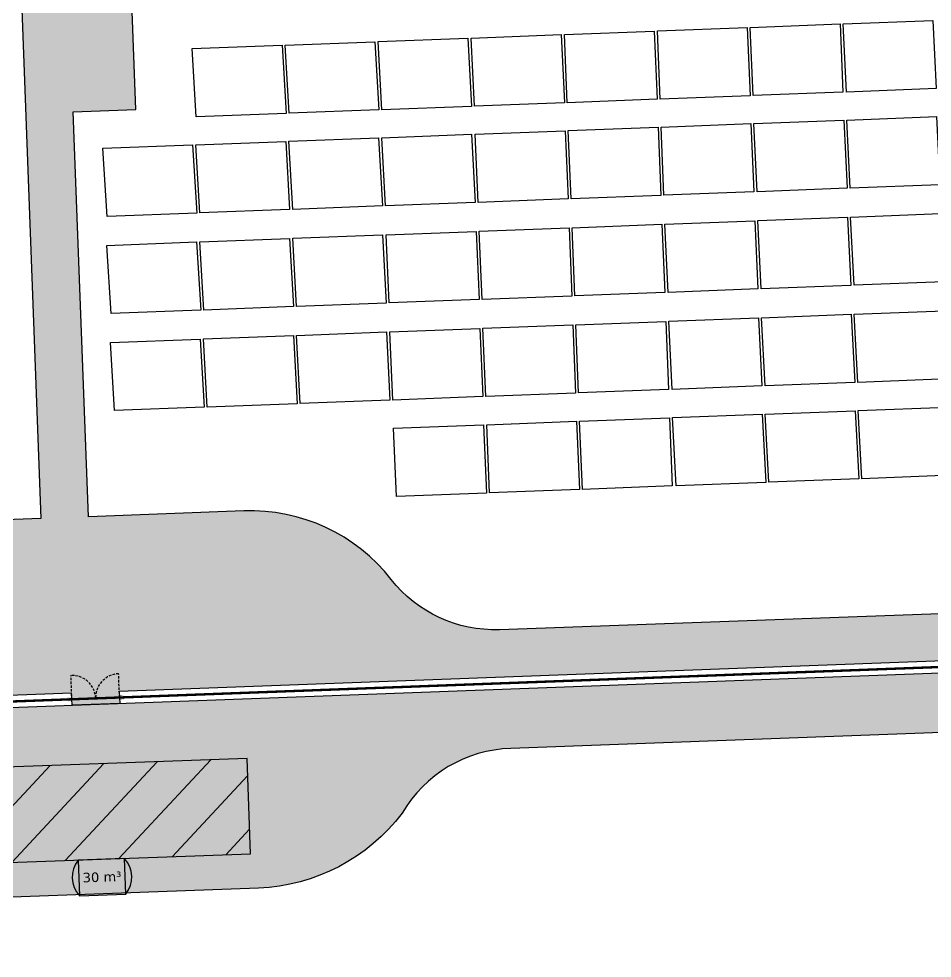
# Model space of a CAD drawing. Header units: metres. Extents: x 1956498 to 1957612, y 2277909 to 2278547.
# Drawn here: x 1957267.9 to 1957344.5, y 2278034.1 to 2278112.9 of the extents above; entities that cross this region are included whole.
import ezdxf

# ---------------------------------------------------------------- set-up
doc = ezdxf.new("R2010")
doc.units = ezdxf.units.M
doc.linetypes.add('CACHE2', pattern=[4.762499999999999, 3.175, -1.5875])
for name, color, linetype in [('PVcase PV Modules (full frames)', 142, 'Continuous'), ('UBS-000-Citerne', 113, 'Continuous'), ('UBS-100-Circulation intérieure lourde', 252, 'Continuous'), ('UBS-100-Clôture', 30, 'LIMITE1'), ('UBS-100-Portail', 7, 'Continuous')]:
    doc.layers.add(name, color=color, linetype=linetype)
doc.layers.add('UBS-100-Piste DFCI à créer', color=7, linetype='Continuous', true_color=0xbb8c7c)
doc.styles.get("Standard").update_dxf_attribs({"font": 'verdana.ttf'})
doc.linetypes.add('LIMITE1', pattern='A,6.35,-2.54,[133,ltypeshp.shx,S=2.54,R=0,X=-2.54,Y=0],-2.54,25.4', length=36.83)

# ---------------------------------------------------------------- blocks, each defined once
blk = doc.blocks.new('Portail 6 m 2 battants')
at = {"true_color": 0xffffff, "transparency": 33554687}
h = blk.add_hatch(color=7, dxfattribs=at)
h.dxf.hatch_style = 1
edge = h.paths.add_edge_path()
edge.add_line((-3.5, 0.1499999994412065), (-3.000000000232831, 0.1499999994412065))
edge.add_line((-3.000000000232831, 0.1499999994412065), (-3.000000000209547, -4.656612873077393e-10))
edge.add_line((-3.000000000209547, -4.656612873402652e-10), (3.000000000232831, -4.656612873077393e-10))
edge.add_line((3.000000000232831, -4.656612873077393e-10), (3.000000000232831, 0.1499999989755452))
edge.add_line((3.000000000232831, 0.1499999989755452), (3.5, 0.1499999994412065))
edge.add_line((3.5, 0.1499999994412065), (3.499999999767169, -0.3500000000931323))
edge.add_line((3.499999999767169, -0.3500000000931323), (3.000000000465661, -0.3500000000931323))
edge.add_line((3.000000000465661, -0.3500000000931323), (3.000000003026798, -3.099999998750098))
edge.add_arc((3.000000000139095, -0.09999999884383359), 2.999999999906264, 180.0000000505403, 270.0000000551511, ccw=False)
edge.add_arc((-3.000000000829325, -0.09999999949663829), 3.000000001062155, 270.0000000202857, 359.99999996192736, ccw=False)
edge.add_line((-2.999999999767169, -3.100000000558794), (-3.000000002328306, -0.3500000000931323))
edge.add_line((-3.000000002328306, -0.3500000000931323), (-3.5, -0.3500000005587935))
edge.add_line((-3.5, -0.3500000005587935), (-3.5, 0.1499999994412065))
at = {"layer": 'UBS-100-Portail', "color": 7, "linetype": 'CACHE2', "ltscale": 0.1, "transparency": 33554687}
for p, q in [((-3, -0.1000000000931323), (-2.999999999767169, -3.100000000558794)), ((3.000000000465661, -0.0999999986961484), (3.000000000465661, -3.099999998696148))]:
    blk.add_line(p, q, dxfattribs=at)
at = {"layer": 'UBS-100-Portail', "transparency": 33554687, "const_width": 0.01}
for points in [[(-3.5, -0.3500000005587935), (-3.000000000232831, -0.3500000000931323), (-3.000000000232831, 0.1499999994412065), (-3.5, 0.1499999994412065)], [(-3, -0.1000000000931323), (0, -0.1000000005587935), (0, 0), (-3, -4.656612873077393e-10)], [(0, -0.1000000014901161), (3, -0.1000000010244548), (3.000000000232831, -1.396983861923218e-09), (0, -9.313225746154785e-10)], [(3, -0.3500000000931323), (3.499999999767169, -0.3500000000931323), (3.5, 0.1499999994412065), (3.000000000232831, 0.1499999989755452)]]:
    blk.add_lwpolyline(points, close=True, dxfattribs=at)
at = {"layer": 'UBS-100-Portail', "color": 7, "linetype": 'CACHE2', "ltscale": 0.1, "transparency": 33554687}
for centre, start, end in [((-3, -0.1000000000931323), 270, 359.9999999733196), ((3.000000000232831, -0.0999999986961484), 180.0000000533608, 270.0000000133402)]:
    blk.add_arc(centre, 3.000000000053949, start, end, dxfattribs=at)
blk = doc.blocks.new('Citerne solide 30m3')
at = {"layer": 'UBS-000-Citerne', "transparency": 33554687}
h = blk.add_hatch(color=256, dxfattribs=at)
h.dxf.hatch_style = 1
edge = h.paths.add_edge_path()
edge.add_line((-1.949999999953434, -3), (1.949999999953434, -3))
edge.add_arc((0.1795454549137501, -1.5), 2.320454545138015, 319.727393136882, 400.272606863118)
edge.add_line((1.949999999953434, 0), (-1.949999999953434, 0))
edge.add_arc((-0.1795454549137501, -1.5), 2.320454545138015, 139.727393136882, 220.272606863118)
at = {"layer": 'UBS-000-Citerne', "color": 7, "transparency": 33554687}
blk.add_lwpolyline([(-1.949999999953434, -3), (1.949999999953434, -3, 0.366666666732221), (1.949999999953434, 0), (-1.949999999953434, 0, 0.366666666732221)], format="xyb", close=True, dxfattribs=at)
for points in [[(-1.949999999953434, 0), (-1.949999999953434, -3)], [(1.949999999953434, -3), (1.949999999953434, 0)]]:
    blk.add_lwpolyline(points, dxfattribs=at)
at = {"color": 1, "transparency": 33554687, "insert": (-1.949999999953434, -1.5), "char_height": 0.8, "attachment_point": 4}
blk.add_mtext_dynamic_manual_height_columns('\\pxqc;{\\C7;30 m³}', width=3.899999999906868, gutter_width=10, heights=[0], dxfattribs=at)
blk = doc.blocks.new('3P6@20DEG F FX ID1 PVBlock')
at = {"color": 0, "transparency": 33554687}
blk.add_polyline3d([(0, 0, 2.083586713139974), (7.539539347030692, 0.2870042413902952, 2.083586713139975), (7.757297679336461, -5.433460050740019, 1.675326544159361e-15), (0.2177583323057694, -5.720464292130313, 0)], close=True, dxfattribs=at)

msp = doc.modelspace()

# ---------------------------------------------------------------- hatches: boundary and pattern name
at = {"layer": 'UBS-000-Citerne', "transparency": 33554687}
h = msp.add_hatch(dxfattribs=at)
h.set_pattern_fill('ANSI31', color=1, angle=2)
h.set_pattern_definition([(47, (-20.57062861835584, -0.764918137807399), (-2.322048002640866, 2.165344793198433), [])])
h.paths.add_polyline_path([(1957287.045584967, 2278050.811397702), (1957262.060814291, 2278049.938910276), (1957262.340010268, 2278041.94378366), (1957287.324780943, 2278042.816271086)])
at = {"layer": 'UBS-100-Circulation intérieure lourde', "transparency": 33554687}
h = msp.add_hatch(color=256, dxfattribs=at)
h.dxf.hatch_style = 1
edge = h.paths.add_edge_path()
edge.add_line((1957100.904591382, 2278468.555866703), (1957100.753361517, 2278472.558173093))
edge.add_line((1957100.753361517, 2278472.558173093), (1957132.816654769, 2278473.769706397))
edge.add_line((1957132.816654769, 2278473.769706397), (1957132.808612478, 2278474.269761042))
edge.add_line((1957132.808612478, 2278474.269761042), (1957136.783818054, 2278474.420594237))
edge.add_line((1957136.783818054, 2278474.420594237), (1957136.813778432, 2278473.92137124))
edge.add_line((1957136.813778432, 2278473.92137124), (1957168.819853343, 2278475.135793599))
edge.add_line((1957168.819853343, 2278475.135793599), (1957168.958625583, 2278471.138123934))
edge.add_arc((1957169.336977691, 2278460.238777386), 10.90591149256798, 91.98812632865867, 146.5138370634228)
edge.add_arc((1957147.782390997, 2278474.560560356), 14.97295363485333, 272.12011294739364, 326.31405675284907, ccw=False)
edge.add_line((1957148.336308048, 2278459.597856174), (1957137.373009112, 2278459.181870291))
edge.add_line((1957137.373009112, 2278459.181870291), (1957139.756809385, 2278396.356865772))
edge.add_arc((1957150.748899526, 2278396.773944095), 11.00000000018047, 182.1729597419471, 212.5768232497092)
edge.add_arc((1957160.318095263, 2278402.888247491), 22.35580085564231, 212.576823236195, 215.8159889456511)
edge.add_line((1957142.18976407, 2278389.805990803), (1957161.181589846, 2278366.263666817))
edge.add_line((1957161.181589846, 2278366.263666817), (1957173.172571108, 2278351.399553539))
edge.add_arc((1957181.763192118, 2278358.269868718), 11.0000000000305, 218.6509348811032, 236.6019506149951)
edge.add_line((1957175.708216624, 2278349.086336078), (1957180.739224132, 2278345.769243584))
edge.add_arc((1957186.794199627, 2278354.952776224), 10.99999999965227, 236.6019506092874, 248.5926727573044)
edge.add_line((1957182.779245289, 2278344.711675617), (1957212.706367968, 2278332.978949256))
edge.add_arc((1957216.721322306, 2278343.220049854), 10.99999999124453, 248.592672742742, 263.4648716894179)
edge.add_line((1957215.469386391, 2278332.291524964), (1957237.256257819, 2278329.795692536))
edge.add_arc((1957238.508193734, 2278340.724217435), 11.00000000050915, 263.4648716925292, 282.4663375182736)
edge.add_line((1957240.882719537, 2278329.983564418), (1957257.158739038, 2278333.581839886))
edge.add_arc((1957260.396728769, 2278318.935494864), 15.00000000056504, 70.81176229011601, 102.46633751617708, ccw=False)
edge.add_line((1957265.326820291, 2278333.102152818), (1957277.43753311, 2278328.887543925))
edge.add_line((1957277.43753311, 2278328.887543925), (1957282.107586167, 2278327.262334291))
edge.add_arc((1957285.722986615, 2278337.651216771), 10.99999998111232, 250.8117622640968, 275.210651010546)
edge.add_line((1957286.721981409, 2278326.696673925), (1957305.396247846, 2278327.397689088))
edge.add_arc((1957311.79115068, 2278336.347840748), 10.99999986384021, 234.4541106983642, 249.8540380461771)
edge.add_line((1957308.002608678, 2278326.020839901), (1957334.030594218, 2278316.471950349))
edge.add_line((1957334.030594218, 2278316.471950349), (1957351.043339089, 2278310.230483009))
edge.add_line((1957351.043339089, 2278310.230483009), (1957353.180141164, 2278309.252055776))
edge.add_line((1957353.180141164, 2278309.252055776), (1957355.121922724, 2278307.966086621))
edge.add_line((1957355.121922724, 2278307.966086621), (1957356.983712384, 2278306.241898282))
edge.add_line((1957356.983712384, 2278306.241898282), (1957357.869576325, 2278305.17477735))
edge.add_line((1957357.869576325, 2278305.17477735), (1957365.41469694, 2278294.107743418))
edge.add_line((1957365.41469694, 2278294.107743418), (1957367.833314173, 2278291.187657315))
edge.add_line((1957367.833314173, 2278291.187657315), (1957375.338810458, 2278282.125993856))
edge.add_line((1957375.338810458, 2278282.125993856), (1957391.693018509, 2278266.737307523))
edge.add_line((1957391.693018509, 2278266.737307523), (1957415.143981138, 2278246.4004236))
edge.add_arc((1957422.350790108, 2278254.710772837), 10.99999999805316, 229.0678792570999, 272.1729597533138)
edge.add_line((1957422.767868433, 2278243.718682698), (1957436.849690486, 2278244.252996251))
edge.add_arc((1957437.418433656, 2278229.263782424), 14.99999999824896, 18.602666770644987, 92.17295975412998, ccw=False)
edge.add_line((1957451.634737105, 2278234.048833751), (1957459.386959118, 2278211.017118323))
edge.add_line((1957459.386959118, 2278211.017118323), (1957459.859538958, 2278211.171857152))
edge.add_line((1957459.859538958, 2278211.171857152), (1957461.135928173, 2278207.380822813))
edge.add_line((1957461.135928173, 2278207.380822813), (1957460.660946449, 2278207.232124338))
edge.add_line((1957460.660946449, 2278207.232124338), (1957472.307757829, 2278172.629652306))
edge.add_line((1957472.307757829, 2278172.629652306), (1957482.139038813, 2278142.82980691))
edge.add_line((1957482.139038813, 2278142.82980691), (1957490.961148555, 2278124.362410211))
edge.add_line((1957490.961148555, 2278124.362410211), (1957501.430666543, 2278087.278296096))
edge.add_arc((1957489.981897774, 2278083.429523094), 12.07838399484327, -2.899720893765277, 18.581281932083016, ccw=False)
edge.add_arc((1957485.544816651, 2278082.818500897), 16.49999999976717, -85.94319670902001, 4.851017365581356e-09, ccw=False)
edge.add_line((1957486.712116225, 2278066.359843246), (1957468.603688631, 2278064.880594921))
edge.add_line((1957468.603688631, 2278064.880594921), (1957468.017484826, 2278072.056691711))
edge.add_line((1957468.017484826, 2278072.056691711), (1957452.169641392, 2278070.762106868))
edge.add_line((1957452.169641392, 2278070.762106868), (1957452.755845196, 2278063.58601008))
edge.add_line((1957452.755845196, 2278063.58601008), (1957439.457871038, 2278062.49971996))
edge.add_line((1957439.457871038, 2278062.49971996), (1957276.33056151, 2278056.440173714))
edge.add_line((1957276.33056151, 2278056.440173714), (1957276.365446014, 2278055.436294499))
edge.add_line((1957276.365446014, 2278055.436294499), (1957272.36788014, 2278055.29677117))
edge.add_line((1957272.36788014, 2278055.29677117), (1957272.333308326, 2278056.291691277))
edge.add_line((1957272.333308326, 2278056.291691277), (1957145.539253832, 2278051.581784401))
edge.add_line((1957145.539253832, 2278051.581784401), (1957145.575410645, 2278050.57795129))
edge.add_line((1957145.575410645, 2278050.57795129), (1957141.57784469, 2278050.438430268))
edge.add_line((1957141.57784469, 2278050.438430268), (1957141.542000643, 2278051.433301963))
edge.add_line((1957141.542000643, 2278051.433301963), (1957109.513162946, 2278050.243554987))
edge.add_line((1957109.513162946, 2278050.243554987), (1957109.364676943, 2278054.240904152))
edge.add_arc((1957108.934951128, 2278065.365050067), 11.13244297632317, 272.2122362774586, 329.7688181543946)
edge.add_arc((1957130.551031363, 2278050.802065572), 14.97289109195535, 92.14139192983538, 143.2535382792884, ccw=False)
edge.add_line((1957129.991559715, 2278065.764500505), (1957140.983981809, 2278066.172830197))
edge.add_line((1957140.983981809, 2278066.172830197), (1957139.700374595, 2278100.023537196))
edge.add_line((1957139.700374595, 2278100.023537196), (1957134.254311841, 2278099.816894541))
edge.add_line((1957134.254311841, 2278099.816894541), (1957133.799317311, 2278111.808265605))
edge.add_line((1957133.799317311, 2278111.808265605), (1957139.245398338, 2278112.014908954))
edge.add_line((1957139.245398338, 2278112.014908954), (1957135.885699768, 2278200.559537599))
edge.add_line((1957135.885699768, 2278200.559537599), (1957130.439624615, 2278200.352894474))
edge.add_line((1957130.439624615, 2278200.352894474), (1957129.984630086, 2278212.344265537))
edge.add_line((1957129.984630086, 2278212.344265537), (1957135.430704443, 2278212.550908633))
edge.add_line((1957135.430704443, 2278212.550908633), (1957128.486866818, 2278395.555306019))
edge.add_arc((1957124.389092964, 2278405.763550209), 10.99999999987719, 291.8714186655437, 362.1729597322981)
edge.add_line((1957135.381183105, 2278406.18062853), (1957135.179725075, 2278411.490050555))
edge.add_line((1957135.179725075, 2278411.490050555), (1957129.733644062, 2278411.283407202))
edge.add_line((1957129.733644062, 2278411.283407202), (1957129.278649522, 2278423.274778265))
edge.add_line((1957129.278649522, 2278423.274778265), (1957134.724730542, 2278423.481421619))
edge.add_line((1957134.724730542, 2278423.481421619), (1957133.375885425, 2278459.030205446))
edge.add_line((1957133.375885425, 2278459.030205446), (1957122.355004078, 2278458.612034686))
edge.add_arc((1957121.786260912, 2278473.601248515), 15.00000000047225, 218.0847095167218, 272.1729597360186, ccw=False)
edge.add_arc((1957101.321669703, 2278457.56377656), 11.00000000104933, 38.08470952014623, 92.17295973328002)
edge = h.paths.add_edge_path(flags=16)
edge.add_arc((1957181.763192115, 2278358.269868713), 14.99999999371181, 218.6509348683465, 236.6019506101183)
edge.add_line((1957173.506407352, 2278345.746869663), (1957178.537414862, 2278342.42977717))
edge.add_arc((1957186.794199627, 2278354.952776224), 14.99999999964584, 236.601950611236, 248.5926727572719)
edge.add_line((1957181.319261893, 2278340.987639032), (1957211.246384573, 2278329.254912671))
edge.add_arc((1957216.721322308, 2278343.220049864), 15.00000000022276, 248.5926727562651, 263.4648716904609)
edge.add_line((1957215.014136968, 2278328.317515911), (1957236.801008394, 2278325.821683482))
edge.add_arc((1957238.508193735, 2278340.724217433), 14.99999999803783, 263.4648716859144, 282.466337513755)
edge.add_line((1957241.746183464, 2278326.077872412), (1957258.022202966, 2278329.67614788))
edge.add_arc((1957260.396728768, 2278318.935494853), 11.00000001114596, 70.81176230296711, 102.4663374986028, ccw=False)
edge.add_line((1957264.012129219, 2278329.324377364), (1957266.630044662, 2278328.413325316))
edge.add_arc((1957262.59806393, 2278317.019735591), 12.08597350032316, -15.41110296215021, 70.51207012407531, ccw=False)
edge.add_line((1957274.249473271, 2278313.807973484), (1957271.268073141, 2278305.86399994))
edge.add_arc((1957284.375373826, 2278300.944785682), 14.00000000534359, 159.428716907625, 189.0600247172175)
edge.add_line((1957270.550039033, 2278298.740218142), (1957275.336335544, 2278268.724285087))
edge.add_line((1957275.336335544, 2278268.724285087), (1957280.981075901, 2278231.085650635))
edge.add_line((1957280.981075901, 2278231.085650635), (1957283.527617385, 2278205.796692873))
edge.add_arc((1957271.587998805, 2278204.594399987), 12.00000000110145, -23.736856637049584, 5.750173460289716, ccw=False)
edge.add_line((1957282.572844923, 2278199.763959449), (1957267.709824848, 2278165.964146144))
edge.add_arc((1957281.440882496, 2278159.926095472), 15.00000000091574, 156.2631433617379, 182.1273524674696)
edge.add_line((1957266.451220697, 2278159.369283854), (1957269.745535526, 2278070.955737291))
edge.add_line((1957269.745535526, 2278070.955737291), (1957260.790970654, 2278070.623107655))
edge.add_arc((1957261.332977255, 2278055.659967308), 14.97295362267295, 92.07450565045008, 146.2684495008284)
edge.add_arc((1957239.789797498, 2278069.998903105), 10.90591148178588, 272.12735244067653, 326.46822982138144, ccw=False)
edge.add_line((1957240.194633374, 2278059.100508125), (1957177.433644996, 2278056.769339506))
edge.add_arc((1957177.059529884, 2278067.931453968), 11.16838221888475, 214.7713054980718, 271.9196359207036, ccw=False)
edge.add_arc((1957156.534410311, 2278051.72215383), 15.02232377643744, 40.92128798083349, 92.07303260785335)
edge.add_line((1957155.99100252, 2278066.734645949), (1957144.981396258, 2278066.316923982))
edge.add_line((1957144.981396258, 2278066.316923982), (1957133.75025469, 2278362.334591734))
edge.add_arc((1957144.742344828, 2278362.751670063), 10.9999999976357, 111.87141570956379, 182.1729597764313, ccw=False)
edge.add_arc((1957144.742344829, 2278362.751670065), 10.99999999612718, 38.89346214562062, 111.87141571430351, ccw=False)
edge.add_line((1957153.303807609, 2278369.658286818), (1957170.048708923, 2278348.901257111))
edge = h.paths.add_edge_path(flags=16)
edge.add_line((1957272.025767218, 2278117.055929944), (1957270.448463843, 2278159.517766952))
edge.add_arc((1957281.440882495, 2278159.926095471), 11.00000000016977, 156.2631433570347, 182.1273524628736, ccw=False)
edge.add_line((1957271.371440221, 2278164.353999298), (1957286.234460295, 2278198.153812604))
edge.add_arc((1957271.587998805, 2278204.594399986), 16.00000000069108, 336.2631433642026, 365.7501734605682)
edge.add_line((1957287.507490244, 2278206.197457168), (1957284.908020246, 2278231.578369985))
edge.add_line((1957284.908020246, 2278231.578369985), (1957283.141755098, 2278243.447678879))
edge.add_line((1957283.141755098, 2278243.447678879), (1957279.289349033, 2278269.335863126))
edge.add_line((1957279.289349033, 2278269.335863126), (1957274.500134686, 2278299.370094582))
edge.add_arc((1957284.375373817, 2278300.944785681), 9.999999997873525, 159.4287168936976, 189.0600247196681, ccw=False)
edge.add_line((1957275.013016192, 2278304.458510152), (1957279.214042345, 2278315.652190693))
edge.add_arc((1957289.512635735, 2278311.787093775), 10.99999999983523, 92.17295974688648, 159.428716893729, ccw=False)
edge.add_line((1957289.095557411, 2278322.779183916), (1957301.544302269, 2278323.251532811))
edge.add_arc((1957301.961380593, 2278312.25944267), 11.00000000020696, 69.86190916283749, 92.17295974558272, ccw=False)
edge.add_line((1957305.748503915, 2278322.586964006), (1957349.677161311, 2278306.478234961))
edge.add_arc((1957345.888706479, 2278296.15120199), 10.9999999999216, 34.204252080570086, 69.85452193354149, ccw=False)
edge.add_line((1957354.986133919, 2278302.334794309), (1957362.212940238, 2278291.702569106))
edge.add_line((1957362.212940238, 2278291.702569106), (1957372.749401529, 2278278.981509413))
edge.add_line((1957372.749401529, 2278278.981509413), (1957390.450628952, 2278262.422152778))
edge.add_line((1957390.450628952, 2278262.422152778), (1957412.523323331, 2278243.378478422))
edge.add_arc((1957422.35079011, 2278254.710772843), 15.00000000369765, 229.0678792678687, 272.1729597435449)
edge.add_line((1957422.919533278, 2278239.72155901), (1957430.559142554, 2278240.004315736))
edge.add_arc((1957431.204720249, 2278229.013993205), 11.00926700150035, -17.187423331424725, 93.36172320916899, ccw=False)
edge.add_arc((1957456.112816926, 2278221.528227918), 15.00000000122331, 163.6102600524668, 198.6026667782063)
edge.add_line((1957441.896513475, 2278216.743176588), (1957448.83078015, 2278196.141592104))
edge.add_line((1957448.83078015, 2278196.141592104), (1957443.723001539, 2278194.452315055))
edge.add_line((1957443.723001539, 2278194.452315055), (1957447.491080675, 2278183.059265436))
edge.add_line((1957447.491080675, 2278183.059265436), (1957454.702656006, 2278185.444385089))
edge.add_arc((1957464.3856721, 2278196.864916577), 14.9729536219545, 229.7067093358074, 252.743763811032)
edge.add_arc((1957456.745409134, 2278172.140127023), 10.90543183860023, 18.592582549989572, 72.94415317579319, ccw=False)
edge.add_line((1957467.08168315, 2278175.617177936), (1957473.845246504, 2278155.202047458))
edge.add_line((1957473.845246504, 2278155.202047458), (1957477.609210234, 2278143.807640321))
edge.add_line((1957477.609210234, 2278143.807640321), (1957478.40640029, 2278141.363766999))
edge.add_line((1957478.40640029, 2278141.363766999), (1957487.216103178, 2278122.905521998))
edge.add_line((1957487.216103178, 2278122.905521998), (1957497.580171497, 2278086.1949215))
edge.add_arc((1957485.544823047, 2278082.818499441), 12.49999352979102, -22.360478287467117, 15.671044944006724, ccw=False)
edge.add_arc((1957486.932029705, 2278082.247852195), 10.99999999935515, 247.75017548248752, 337.6395266913348, ccw=False)
edge.add_line((1957482.766926096, 2278072.066893895), (1957479.962914685, 2278073.214035225))
edge.add_line((1957479.962914685, 2278073.214035225), (1957479.651977357, 2278077.020418486))
edge.add_line((1957479.651977357, 2278077.020418486), (1957439.883181602, 2278073.771769512))
edge.add_line((1957439.883181602, 2278073.771769512), (1957440.256840786, 2278069.19756778))
edge.add_line((1957440.256840786, 2278069.19756778), (1957439.017844782, 2278068.285330927))
edge.add_arc((1957432.49593442, 2278077.143360346), 10.99999999774903, 272.1729597327119, 306.36313923762015, ccw=False)
edge.add_line((1957432.913012741, 2278066.151270207), (1957308.215541744, 2278061.62734446))
edge.add_arc((1957307.807213225, 2278072.619763113), 11.00000000040244, 218.0391022470941, 272.1273524628285, ccw=False)
edge.add_arc((1957287.329862724, 2278056.598585999), 14.99999999341863, 38.03910222932938, 92.12735247566893)
edge.add_line((1957286.773051104, 2278071.58824779), (1957273.742215009, 2278071.102625302))
edge.add_line((1957273.742215009, 2278071.102625302), (1957272.471216512, 2278105.064200506))
edge.add_line((1957272.471216512, 2278105.064200506), (1957277.717598142, 2278105.259084572))
edge.add_line((1957277.717598142, 2278105.259084572), (1957277.272148847, 2278117.250814011))
edge.add_line((1957277.272148847, 2278117.250814011), (1957272.025767218, 2278117.055929944))
at = {"layer": 'UBS-100-Piste DFCI à créer', "true_color": 0xd0aea3, "transparency": 33554687}
h = msp.add_hatch(color=253, dxfattribs=at)
h.dxf.hatch_style = 1
edge = h.paths.add_edge_path()
edge.add_line((1957002.742879891, 2278172.957212501), (1957007.514803001, 2278171.464312803))
edge.add_line((1957007.514803001, 2278171.464312803), (1956994.741091575, 2278130.634263175))
edge.add_line((1956994.741091575, 2278130.634263175), (1956981.96738015, 2278089.804213547))
edge.add_line((1956981.96738015, 2278089.804213547), (1956976.738927832, 2278052.878287616))
edge.add_arc((1956987.630291469, 2278051.336146857), 11.000000000315, 171.9408920979076, 274.2221247674091)
edge.add_line((1956988.440147821, 2278040.365999516), (1957103.548968189, 2278049.021313552))
edge.add_line((1957103.548968189, 2278049.021313552), (1957439.762946586, 2278061.521412099))
edge.add_line((1957439.762946586, 2278061.521412099), (1957511.343734995, 2278067.083655455))
edge.add_arc((1957510.400897047, 2278078.208169628), 11.16439693737764, 274.8444222991162, 375.9110336886252)
edge.add_line((1957521.137569574, 2278081.268826753), (1957529.147825882, 2278054.093964794))
edge.add_arc((1957517.767703577, 2278050.647004452), 11.89069885515031, 16.8511976608964, 92.17295973844435)
edge.add_line((1957517.316853329, 2278062.529152966), (1957440.172183745, 2278056.538187749))
edge.add_line((1957440.172183745, 2278056.538187749), (1957309.187301339, 2278051.6654059))
edge.add_arc((1957309.489523401, 2278040.770843527), 10.8987534825104, 91.5890136993763, 149.8319338777712)
edge.add_arc((1957287.37169718, 2278055.875037736), 15.93272053398499, 272.2940989087583, 322.8259736072344, ccw=False)
edge.add_line((1957288.009466168, 2278039.955086909), (1957261.961963983, 2278038.987329927))
edge.add_arc((1957261.354747903, 2278054.97452217), 15.99871954855982, 221.5402194500931, 272.17512887418656, ccw=False)
edge.add_arc((1957240.580746937, 2278038.611035757), 10.51346605539082, 33.18188434550482, 95.97257528383633)
edge.add_line((1957239.486795332, 2278049.067432765), (1957178.313891062, 2278046.76679728))
edge.add_arc((1957178.730969387, 2278035.774707135), 11.00000000350838, 92.1729597509983, 149.5385654883517)
edge.add_arc((1957156.519633312, 2278051.044326588), 16.00000000531966, 272.17295974330807, 322.71231631401565, ccw=False)
edge.add_line((1957157.126292692, 2278035.055831831), (1957130.243859425, 2278034.081887353))
edge.add_arc((1957130.537646245, 2278050.079189923), 16.00000000653176, 221.542388606718, 268.94789432100947, ccw=False)
edge.add_arc((1957109.520381353, 2278033.203784595), 11.00000000352432, 34.71613944501983, 91.82691769486547)
edge.add_line((1957109.169697765, 2278044.198193224), (1957103.747301871, 2278044.025237559))
edge.add_line((1957103.747301871, 2278044.025237559), (1956988.808264344, 2278035.379568906))
edge.add_arc((1956987.630291469, 2278051.336146857), 16.00000000009428, 171.9408921009109, 274.22212476719955, ccw=False)
edge.add_line((1956971.788307997, 2278053.579260688), (1956976.919696951, 2278089.81967696))
edge.add_arc((1956990.286370421, 2278087.927049683), 13.49999991292866, 162.6276688717726, 171.9408921280957, ccw=False)
edge.add_line((1956977.402178027, 2278091.95787888), (1957002.742879891, 2278172.957212501))

# ---------------------------------------------------------------- linework, layer by layer
at = {"layer": 'UBS-000-Citerne', "color": 1, "transparency": 33554687}
msp.add_lwpolyline([(1957287.045584967, 2278050.811397702), (1957262.060814291, 2278049.938910276), (1957262.340010268, 2278041.94378366), (1957287.324780943, 2278042.816271086)], close=True, dxfattribs=at)
at = {"layer": 'UBS-100-Circulation intérieure lourde', "transparency": 33554687}
for points in [[(1957497.104925437, 2278078.063095043, -0.4136480442223053), (1957482.766926096, 2278072.066893894), (1957479.962914685, 2278073.214035224), (1957479.651977357, 2278077.020418485), (1957439.883181602, 2278073.771769511), (1957440.256840786, 2278069.197567778), (1957439.017844782, 2278068.285330926, -0.150299455660869), (1957432.913012741, 2278066.151270205), (1957308.215541744, 2278061.627344459), (1957308.215541744, 2278061.627344459, -0.2404860552622616), (1957299.143718781, 2278065.841572791, 0.240486055322918), (1957286.773051105, 2278071.588247789), (1957273.74221501, 2278071.102625301), (1957272.471216512, 2278105.064200505), (1957277.717598142, 2278105.259084571), (1957277.272148847, 2278117.25081401), (1957272.025767218, 2278117.055929943), (1957270.448463843, 2278159.517766951, -0.1133354577693038), (1957271.371440221, 2278164.353999297), (1957286.234460295, 2278198.153812603, 0.1293761168623034)], [(1957266.451220697, 2278159.369283854), (1957269.745535526, 2278070.95573729), (1957260.790970654, 2278070.623107654, 0.2409739561359323)], [(1957502.044816651, 2278082.818500898, -0.3936241945367371), (1957486.712116225, 2278066.359843245), (1957468.603688631, 2278064.88059492), (1957468.017484826, 2278072.05669171), (1957452.169641392, 2278070.762106867), (1957452.755845197, 2278063.586010079), (1957439.457871038, 2278062.499719959), (1957276.33056151, 2278056.440173713), (1957276.365446014, 2278055.436294498), (1957272.36788014, 2278055.296771169), (1957272.333308326, 2278056.291691276), (1957145.539253832, 2278051.5817844)]]:
    msp.add_lwpolyline(points, format="xyb", dxfattribs=at)
at = {"layer": 'UBS-100-Clôture', "color": 30, "ltscale": 0.1, "true_color": 0xf26722, "transparency": 33554687, "const_width": 0.2}
msp.add_lwpolyline([(1957452.108613887, 2278234.208335461), (1957472.782113992, 2278172.787729784), (1957482.603905686, 2278143.016647615), (1957491.430730406, 2278124.539381014), (1957501.911956392, 2278087.413795959, -0.4749253524872337), (1957486.750177875, 2278065.861286965), (1957466.444783736, 2278064.202571977), (1957466.227664171, 2278066.883808129), (1957461.244892228, 2278066.47868374), (1957461.462165461, 2278063.795549904), (1957439.487520062, 2278062.000476466), (1957103.223067513, 2278049.509557521)], format="xyb", dxfattribs=at)
at = {"layer": 'UBS-100-Piste DFCI à créer', "color": 253, "true_color": 0xd0aea3, "transparency": 33554687}
msp.add_lwpolyline([(1957103.548968189, 2278049.021313552), (1957439.762946586, 2278061.521412099), (1957511.343734995, 2278067.083655455, 0.4719859646981145), (1957521.137569574, 2278081.268826753), (1957529.147825882, 2278054.093964794, 0.3410207346069036), (1957517.316853329, 2278062.529152966), (1957440.172183745, 2278056.538187749), (1957309.187301339, 2278051.6654059, 0.2597487260619065), (1957300.066951295, 2278046.24788309, -0.2241307225406864), (1957288.009466168, 2278039.955086909), (1957261.961963983, 2278038.987329927, -0.2246029281044486)], format="xyb", dxfattribs=at)

# ---------------------------------------------------------------- block references
at = {"layer": 'PVcase PV Modules (full frames)', "color": 144, "true_color": 0x007ca5, "transparency": 33554687, "extrusion": (-0.02477256380904853, -0.0009430060055471071, 0.9996926681845777), "rotation": 87.82000000000001}
msp.add_blockref('3P6@20DEG F FX ID1 PVBlock', (-2202008.517610862, 2041965.188179374, -50018.19561419637), dxfattribs=at)
at = {"layer": 'PVcase PV Modules (full frames)', "color": 144, "true_color": 0x007ca5, "transparency": 33554687, "extrusion": (-0.01167698941414379, -0.0004445026856778341, 0.9999317228369067), "rotation": 359.9998512993791}
msp.add_blockref('3P6@20DEG F FX ID1 PVBlock', (1957187.469977756, 2278101.431111983, -23249.87624583642), dxfattribs=at)
at = {"layer": 'PVcase PV Modules (full frames)', "color": 144, "true_color": 0x007ca5, "transparency": 33554687, "extrusion": (-0.007585105234596829, -0.0002887387774663413, 0.9999711909892697), "rotation": 359.9999372569488}
msp.add_blockref('3P6@20DEG F FX ID1 PVBlock', (1957269.868968717, 2278107.634016851, -14885.87141573432), dxfattribs=at)
at = {"layer": 'PVcase PV Modules (full frames)', "color": 144, "true_color": 0x007ca5, "transparency": 33554687, "extrusion": (-0.00668551197611647, -0.0002544943669226573, 0.9999776193306702), "rotation": 359.9999512572132}
msp.add_blockref('3P6@20DEG F FX ID1 PVBlock', (1957289.666133764, 2278108.887059493, -13047.05483811106), dxfattribs=at)
at = {"layer": 'PVcase PV Modules (full frames)', "color": 144, "true_color": 0x007ca5, "transparency": 33554687, "extrusion": (-0.04558928562718097, -0.001735426759475375, 0.998958760575213), "rotation": 87.82000000000001}
msp.add_blockref('3P6@20DEG F FX ID1 PVBlock', (-2202008.517610863, 2040440.014289829, -92568.21587948735), dxfattribs=at)
at = {"layer": 'PVcase PV Modules (full frames)', "color": 144, "true_color": 0x007ca5, "transparency": 33554687, "extrusion": (-0.02961374145126354, -0.001127292929812152, 0.9995607813074241), "rotation": 87.82000000000001}
msp.add_blockref('3P6@20DEG F FX ID1 PVBlock', (-2202008.517610863, 2041667.583061504, -59913.42388357674), dxfattribs=at)
at = {"layer": 'PVcase PV Modules (full frames)', "color": 144, "true_color": 0x007ca5, "transparency": 33554687, "extrusion": (-0.05601826269891289, -0.002132421922598704, 0.9984274670805785), "rotation": 87.82000000000001}
msp.add_blockref('3P6@20DEG F FX ID1 PVBlock', (-2202008.517610862, 2039345.682233606, -113885.5639111796), dxfattribs=at)
at = {"layer": 'PVcase PV Modules (full frames)', "color": 144, "true_color": 0x007ca5, "transparency": 33554687, "extrusion": (-0.05645134915286908, -0.002148908029170064, 0.9984030385436049), "rotation": 87.82000000000001}
msp.add_blockref('3P6@20DEG F FX ID1 PVBlock', (-2202008.517610862, 2039303.850038389, -114770.8119946), dxfattribs=at)
at = {"layer": 'PVcase PV Modules (full frames)', "color": 144, "true_color": 0x007ca5, "transparency": 33554687, "extrusion": (-0.009196177716157695, -0.0003500667464724662, 0.9999576529877082), "rotation": 359.9999077725772}
msp.add_blockref('3P6@20DEG F FX ID1 PVBlock', (1957244.711517915, 2278097.55195308, -18179.65961428382), dxfattribs=at)
at = {"layer": 'PVcase PV Modules (full frames)', "color": 144, "true_color": 0x007ca5, "transparency": 33554687, "extrusion": (-0.02676149103082423, -0.001018717600406155, 0.9996413280833569), "rotation": 87.82000000000001}
msp.add_blockref('3P6@20DEG F FX ID1 PVBlock', (-2202000.450840004, 2041853.746145817, -54084.22008736959), dxfattribs=at)
at = {"layer": 'PVcase PV Modules (full frames)', "color": 144, "true_color": 0x007ca5, "transparency": 33554687, "extrusion": (-0.02918379560121295, -0.001110926375192171, 0.9995734449838569), "rotation": 87.82000000000001}
msp.add_blockref('3P6@20DEG F FX ID1 PVBlock', (-2202000.450840004, 2041724.387909082, -59035.59000008167), dxfattribs=at)
at = {"layer": 'PVcase PV Modules (full frames)', "color": 144, "true_color": 0x007ca5, "transparency": 33554687, "extrusion": (-0.04102401533602453, -0.001561642675813683, 0.9991569403441397), "rotation": 87.82000000000001}
msp.add_blockref('3P6@20DEG F FX ID1 PVBlock', (-2202000.450840004, 2040841.962368491, -83237.1049766907), dxfattribs=at)
at = {"layer": 'PVcase PV Modules (full frames)', "color": 144, "true_color": 0x007ca5, "transparency": 33554687, "extrusion": (-0.01167698941412874, -0.0004445026856772611, 0.9999317228369069), "rotation": 359.9998512993791}
for p in [(1957179.985024813, 2278093.073592541, -23250.5573139606), (1957187.774401051, 2278093.370086964, -23250.55731396063)]:
    msp.add_blockref('3P6@20DEG F FX ID1 PVBlock', p, dxfattribs=at)
at = {"layer": 'PVcase PV Modules (full frames)', "color": 144, "true_color": 0x007ca5, "transparency": 33554687, "extrusion": (-0.04965948176210491, -0.001890365078680993, 0.9987644178638867), "rotation": 87.82000000000001}
msp.add_blockref('3P6@20DEG F FX ID1 PVBlock', (-2202000.450840005, 2040029.949265319, -100888.4504150721), dxfattribs=at)
at = {"layer": 'PVcase PV Modules (full frames)', "color": 144, "true_color": 0x007ca5, "transparency": 33554687, "extrusion": (-0.05645134915285411, -0.002148908029169494, 0.9984030385436058), "rotation": 87.82000000000001}
msp.add_blockref('3P6@20DEG F FX ID1 PVBlock', (-2202000.450840004, 2039303.822688631, -114771.3175757329), dxfattribs=at)
at = {"layer": 'PVcase PV Modules (full frames)', "color": 144, "true_color": 0x007ca5, "transparency": 33554687, "extrusion": (-0.0648509400796951, -0.002468651465868477, 0.9978919086407705), "rotation": 87.82000000000001}
msp.add_blockref('3P6@20DEG F FX ID1 PVBlock', (-2202000.450840005, 2038249.404743954, -131940.3610359873), dxfattribs=at)
at = {"layer": 'PVcase PV Modules (full frames)', "color": 144, "true_color": 0x007ca5, "transparency": 33554687, "extrusion": (-0.03059382817570616, -0.001164601448794302, 0.9995312208135476), "rotation": 87.82000000000001}
msp.add_blockref('3P6@20DEG F FX ID1 PVBlock', (-2201992.303691537, 2041631.212113142, -61918.3355820037), dxfattribs=at)
at = {"layer": 'PVcase PV Modules (full frames)', "color": 144, "true_color": 0x007ca5, "transparency": 33554687, "extrusion": (-0.03646618148450415, -0.001388141671743216, 0.9993339235063715), "rotation": 87.82000000000001}
msp.add_blockref('3P6@20DEG F FX ID1 PVBlock', (-2201992.303691537, 2041239.653117427, -73921.88234239777), dxfattribs=at)
at = {"layer": 'PVcase PV Modules (full frames)', "color": 144, "true_color": 0x007ca5, "transparency": 33554687, "extrusion": (-0.01209991279016654, -0.0004606019189485557, 0.9999266872907947), "rotation": 359.9998403324778}
msp.add_blockref('3P6@20DEG F FX ID1 PVBlock', (1957170.721319022, 2278084.176714192, -24115.69440963664), dxfattribs=at)
at = {"layer": 'PVcase PV Modules (full frames)', "color": 144, "true_color": 0x007ca5, "transparency": 33554687, "extrusion": (-0.01209991279018161, -0.0004606019189491293, 0.9999266872907945), "rotation": 359.9998403324778}
msp.add_blockref('3P6@20DEG F FX ID1 PVBlock', (1957178.510696575, 2278084.473207174, -24115.69440966742), dxfattribs=at)
at = {"layer": 'PVcase PV Modules (full frames)', "color": 144, "true_color": 0x007ca5, "transparency": 33554687, "extrusion": (-0.02148403831948503, -0.0008178231899953149, 0.9997688569177962), "rotation": 87.82000000000001}
msp.add_blockref('3P6@20DEG F FX ID1 PVBlock', (-2201992.303691538, 2042103.159307458, -43297.33270390443), dxfattribs=at)
at = {"layer": 'PVcase PV Modules (full frames)', "color": 144, "true_color": 0x007ca5, "transparency": 33554687, "extrusion": (-0.04780600330865124, -0.00181980955095154, 0.9988549816368998), "rotation": 87.82000000000001}
msp.add_blockref('3P6@20DEG F FX ID1 PVBlock', (-2201992.303691537, 2040221.581038181, -97100.2680661742), dxfattribs=at)
at = {"layer": 'PVcase PV Modules (full frames)', "color": 144, "true_color": 0x007ca5, "transparency": 33554687, "extrusion": (-0.01543008764194048, -0.0005873701819733827, 0.9998807765887048), "rotation": 359.9997403436846}
msp.add_blockref('3P6@20DEG F FX ID1 PVBlock', (1957075.25494668, 2278076.976226445, -30922.68508258648), dxfattribs=at)
at = {"layer": 'PVcase PV Modules (full frames)', "color": 144, "true_color": 0x007ca5, "transparency": 33554687, "extrusion": (-0.06487177784501898, -0.002469444687676041, 0.9978905522561886), "rotation": 87.82000000000001}
msp.add_blockref('3P6@20DEG F FX ID1 PVBlock', (-2201992.303691538, 2038246.641484115, -131983.3565495491), dxfattribs=at)
at = {"layer": 'PVcase PV Modules (full frames)', "color": 144, "true_color": 0x007ca5, "transparency": 33554687, "extrusion": (-0.04965948176211989, -0.001890365078681564, 0.9987644178638859), "rotation": 87.82000000000001}
msp.add_blockref('3P6@20DEG F FX ID1 PVBlock', (-2201992.303691538, 2040029.949732252, -100888.8526960152), dxfattribs=at)
at = {"layer": 'PVcase PV Modules (full frames)', "color": 144, "true_color": 0x007ca5, "transparency": 33554687, "extrusion": (-0.04170344180361167, -0.001587506096499607, 0.9991287718638305), "rotation": 87.82000000000001}
msp.add_blockref('3P6@20DEG F FX ID1 PVBlock', (-2201984.156337047, 2040823.848074181, -84627.76085155255), dxfattribs=at)
at = {"layer": 'PVcase PV Modules (full frames)', "color": 144, "true_color": 0x007ca5, "transparency": 33554687, "extrusion": (-0.008454427589836694, -0.0003218308791989894, 0.9999642088990053), "rotation": 359.9999220506763}
msp.add_blockref('3P6@20DEG F FX ID1 PVBlock', (1957249.904610582, 2278081.952680069, -16664.78604035214), dxfattribs=at)
at = {"layer": 'PVcase PV Modules (full frames)', "color": 144, "true_color": 0x007ca5, "transparency": 33554687, "extrusion": (-0.02858435463627505, -0.001088107726534541, 0.9995907916200525), "rotation": 87.82000000000001}
msp.add_blockref('3P6@20DEG F FX ID1 PVBlock', (-2201984.156337047, 2041743.841977716, -57811.41954968446), dxfattribs=at)
at = {"layer": 'PVcase PV Modules (full frames)', "color": 144, "true_color": 0x007ca5, "transparency": 33554687, "extrusion": (-0.04170344180362666, -0.001587506096500178, 0.9991287718638299), "rotation": 87.82000000000001}
msp.add_blockref('3P6@20DEG F FX ID1 PVBlock', (-2201984.156337047, 2040816.052856184, -84627.76085158324), dxfattribs=at)
at = {"layer": 'PVcase PV Modules (full frames)', "color": 144, "true_color": 0x007ca5, "transparency": 33554687, "extrusion": (-0.01470515030279142, -0.0005597743194808134, 0.9998917167410097), "rotation": 359.9997641702137}
msp.add_blockref('3P6@20DEG F FX ID1 PVBlock', (1957096.486158255, 2278070.480994167, -29441.43562423934), dxfattribs=at)
at = {"layer": 'PVcase PV Modules (full frames)', "color": 144, "true_color": 0x007ca5, "transparency": 33554687, "extrusion": (-0.004515530570327943, -0.0001718906641586869, 0.9999897901665137), "rotation": 359.9999777640373}
msp.add_blockref('3P6@20DEG F FX ID1 PVBlock', (1957289.677369317, 2278085.454191819, -8613.532560592712), dxfattribs=at)
at = {"layer": 'PVcase PV Modules (full frames)', "color": 144, "true_color": 0x007ca5, "transparency": 33554687, "extrusion": (-0.06524035141571244, -0.002483475011437804, 0.9978664885138803), "rotation": 87.82000000000001}
msp.add_blockref('3P6@20DEG F FX ID1 PVBlock', (-2201984.156337047, 2038197.679932955, -132737.1382817249), dxfattribs=at)
at = {"layer": 'PVcase PV Modules (full frames)', "color": 144, "true_color": 0x007ca5, "transparency": 33554687, "extrusion": (-0.04292103381131232, -0.001633855621902726, 0.9990771318433702), "rotation": 87.82000000000001}
msp.add_blockref('3P6@20DEG F FX ID1 PVBlock', (-2201984.156337048, 2040664.492284337, -87115.65892507693), dxfattribs=at)
at = {"layer": 'PVcase PV Modules (full frames)', "color": 144, "true_color": 0x007ca5, "transparency": 33554687, "extrusion": (-0.0365694983039256, -0.001392074586476606, 0.9993301426066087), "rotation": 87.82000000000001}
msp.add_blockref('3P6@20DEG F FX ID1 PVBlock', (-2201984.156337047, 2041185.154748428, -74132.90157156003), dxfattribs=at)
at = {"layer": 'PVcase PV Modules (full frames)', "color": 144, "true_color": 0x007ca5, "transparency": 33554687, "extrusion": (-0.03911905493491972, -0.001489127408019111, 0.9992334472186974), "rotation": 87.82000000000001}
msp.add_blockref('3P6@20DEG F FX ID1 PVBlock', (-2201976.066310569, 2041020.452852305, -79345.52304321754), dxfattribs=at)
at = {"layer": 'PVcase PV Modules (full frames)', "color": 144, "true_color": 0x007ca5, "transparency": 33554687, "extrusion": (-0.04087759843510405, -0.001556069089730874, 0.9991629499712078), "rotation": 87.82000000000001}
msp.add_blockref('3P6@20DEG F FX ID1 PVBlock', (-2201976.066310567, 2040885.340619654, -82940.11553509), dxfattribs=at)
at = {"layer": 'PVcase PV Modules (full frames)', "color": 144, "true_color": 0x007ca5, "transparency": 33554687, "extrusion": (-0.04121248329146295, -0.001568817000409294, 0.9991491730638474), "rotation": 87.82000000000001}
msp.add_blockref('3P6@20DEG F FX ID1 PVBlock', (-2201976.066310568, 2040865.202745266, -83624.64777415727), dxfattribs=at)
at = {"layer": 'PVcase PV Modules (full frames)', "color": 144, "true_color": 0x007ca5, "transparency": 33554687, "extrusion": (-0.01732373670612718, -0.000659454866210807, 0.9998497153401686), "rotation": 87.82000000000001}
msp.add_blockref('3P6@20DEG F FX ID1 PVBlock', (-2201976.066310569, 2042242.331495857, -34794.42674177587), dxfattribs=at)
at = {"layer": 'PVcase PV Modules (full frames)', "color": 144, "true_color": 0x007ca5, "transparency": 33554687, "extrusion": (-0.005821128503065091, -0.0002215902713891388, 0.999983032536404), "rotation": 359.9999630466166}
msp.add_blockref('3P6@20DEG F FX ID1 PVBlock', (1957277.590505361, 2278076.373169847, -11282.71997238002), dxfattribs=at)
at = {"layer": 'PVcase PV Modules (full frames)', "color": 144, "true_color": 0x007ca5, "transparency": 33554687, "extrusion": (-0.005821128503050021, -0.0002215902713885651, 0.9999830325364039), "rotation": 359.9999630466166}
msp.add_blockref('3P6@20DEG F FX ID1 PVBlock', (1957285.379868202, 2278076.669678976, -11282.71997234923), dxfattribs=at)
at = {"layer": 'UBS-000-Citerne', "color": 1, "transparency": 33554687, "rotation": 2}
msp.add_blockref('Citerne solide 30m3', (1957274.832395624, 2278042.380027372), dxfattribs=at)
at = {"layer": 'UBS-100-Portail', "transparency": 33554687, "xscale": 0.6666666599999999, "yscale": 0.666666, "zscale": 0.66666, "rotation": 181.9989299902409}
msp.add_blockref('Portail 6 m 2 battants', (1957274.351700765, 2278055.799609467), dxfattribs=at)

doc.saveas('drawing.dxf')
